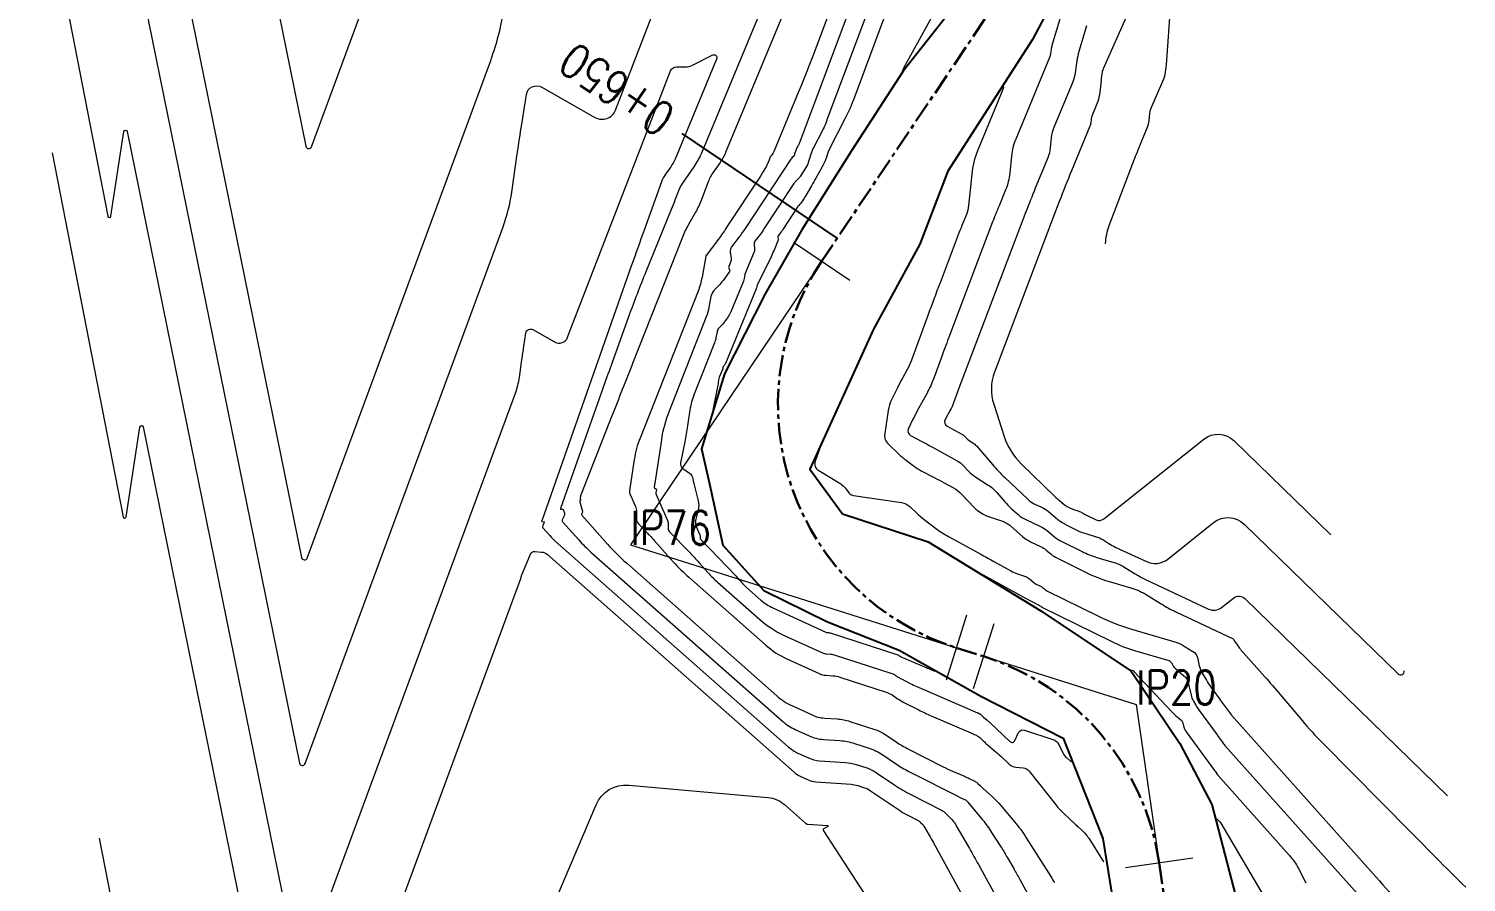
# Model space of a CAD drawing. Extents: x 337736 to 342002, y 3067251 to 3069533.
# Drawn here: x 338735.4 to 338819.9, y 3068858.2 to 3068908.3 of the extents above; entities that cross this region are included whole.
import ezdxf
from ezdxf.enums import TextEntityAlignment as Align

# ---------------------------------------------------------------- set-up
doc = ezdxf.new("R2010")
doc.units = 0
doc.header["$MEASUREMENT"] = 0
doc.linetypes.add('Center', pattern=[2, 1.25, -0.25, 0.25, -0.25])
for name, color, linetype, lineweight in [('BEC', 3, 'Continuous', 13), ('BES', 3, 'Continuous', 13), ('Chainage', 7, 'Continuous', 25), ('Contour', 4, 'Continuous', 0), ('IP_Line', 150, 'Continuous', 9), ('RC', 9, 'Center', 30)]:
    doc.layers.add(name, color=color, linetype=linetype, lineweight=lineweight)
doc.layers.add('IPName', color=7, linetype='Continuous')
doc.layers.add('RoadEdge', color=51, linetype='Continuous')
doc.styles.get("Standard").update_dxf_attribs({"font": 'simplex.shx'})

msp = doc.modelspace()

# ---------------------------------------------------------------- linework, layer by layer
at = {"layer": 'BEC'}
for points in [[(338783.64, 3068893.501), (338780.324, 3068895.738)], [(338783.64, 3068893.501), (338780.324, 3068895.738)], [(338790.507, 3068873.834), (338789.304, 3068870.02)], [(338790.507, 3068873.834), (338789.304, 3068870.02)], [(338792.109, 3068873.329), (338790.906, 3068869.514)], [(338792.109, 3068873.329), (338790.906, 3068869.514)], [(338803.816, 3068859.572), (338799.858, 3068858.994)], [(338803.816, 3068859.572), (338799.858, 3068858.994)]]:
    msp.add_lwpolyline(points, dxfattribs=at)
at = {"layer": 'BES'}
for points in [[(338783.64, 3068893.501), (338780.324, 3068895.738)], [(338783.64, 3068893.501), (338780.324, 3068895.738)], [(338790.507, 3068873.834), (338789.304, 3068870.02)], [(338790.507, 3068873.834), (338789.304, 3068870.02)], [(338792.109, 3068873.329), (338790.906, 3068869.514)], [(338792.109, 3068873.329), (338790.906, 3068869.514)], [(338803.816, 3068859.572), (338799.858, 3068858.994)], [(338803.816, 3068859.572), (338799.858, 3068858.994)]]:
    msp.add_lwpolyline(points, dxfattribs=at)
at = {"layer": 'Chainage'}
msp.add_line((338782.899, 3068895.979), (338773.779, 3068902.129), dxfattribs=at)
at = {"layer": 'Contour'}
for points, elevation in [([(338737.356, 3068971.675), (338751.667, 3068901.386, 0.75516), (338751.993, 3068901.361), (338761.079, 3068925.981, 0.05294)], 1394), ([(338739.253, 3068936.964), (338751.416, 3068877.223, 0.75516), (338751.741, 3068877.198), (338762.53, 3068906.432, 0.05294), (338763.325, 3068909.572)], 1396), ([(338800.204, 3068900.177, -0.00702), (338800.601, 3068901.179), (338801.135, 3068902.475, 0.07), (338801.241, 3068902.888), (338801.289, 3068903.317, -0.07619), (338801.4, 3068903.728), (338801.998, 3068905.082, 0.0866), (338802.266, 3068906.163), (338802.52, 3068909.78, 0.00205), (338802.704, 3068912.568), (338803.303, 3068922.21, -0.718331), (338803.393, 3068922.235, -0.718331)], 1384), ([(338735.37, 3068921.121), (338740.014, 3068897.282, 0.84092), (338740.198, 3068897.286), (338740.96, 3068902.249, -0.83733), (338741.149, 3068902.254), (338751.165, 3068853.06, 0.75516)], 1398), ([(338740.201, 3068919.609), (338751.29, 3068865.142, 0.75516), (338751.616, 3068865.117), (338763.256, 3068896.657, 0.05294), (338763.77, 3068898.689), (338764.094, 3068900.95, -0.00341), (338764.354, 3068902.689), (338764.627, 3068904.426, -0.52413), (338765.528, 3068904.86), (338768.662, 3068903.083, 0.45795), (338769.872, 3068903.514), (338774.302, 3068914.975, -0.31024)], 1397), ([(338783.858, 3068919.112), (338776.341, 3068901.024, -0.0558), (338776.018, 3068900.44), (338775.629, 3068899.891, 0.06438), (338775.316, 3068899.302), (338774.923, 3068898.257, -0.04026), (338774.573, 3068897.513), (338774.163, 3068896.798, 0.03617), (338773.806, 3068896.056), (338770.876, 3068888.634, -0.0001), (338769.655, 3068885.542), (338767.841, 3068880.952, 0.05661), (338767.813, 3068880.851), (338767.792, 3068880.71, 0.1417), (338767.796, 3068880.681), (338767.808, 3068880.653, -0.22129), (338767.807, 3068880.625), (338767.775, 3068880.559, 0.18175), (338767.769, 3068880.503), (338767.921, 3068879.936, -0.18614), (338767.912, 3068879.858), (338767.873, 3068879.782, 0.31018), (338767.882, 3068879.712), (338769.406, 3068878.002, 0.03004), (338770.508, 3068876.906), (338779.356, 3068869.101, 0.07356), (338780.271, 3068868.506), (338781.432, 3068867.975, 0.09044), (338782.155, 3068867.792), (338782.911, 3068867.74, -0.06115), (338783.651, 3068867.597), (338785.111, 3068867.125, -0.07101), (338785.767, 3068866.805), (338786.378, 3068866.39, 0.03133), (338787.012, 3068866.016), (338789.137, 3068864.934, 0.01598), (338789.688, 3068864.675), (338790.382, 3068864.376, -0.01322), (338790.669, 3068864.243), (338790.996, 3068864.081, -0.07639), (338791.173, 3068863.957), (338791.331, 3068863.805, 0.01002), (338791.492, 3068863.657), (338792.022, 3068863.188, -0.03643), (338792.401, 3068862.799), (338793.336, 3068861.69, -0.03371), (338794.014, 3068860.766), (338795.461, 3068858.485, -0.01024), (338795.677, 3068858.128)], 1396), ([(338781.776, 3068917.486), (338774.917, 3068900.98, -0.0558), (338774.472, 3068900.176), (338773.84, 3068899.284, 0.06438), (338773.568, 3068898.771), (338773.362, 3068898.224, -0.00695), (338773.149, 3068897.68), (338771.654, 3068894.016, 0.01037), (338770.638, 3068891.373), (338769.667, 3068888.679, 0.00183), (338768.71, 3068885.992), (338766.637, 3068880.107, 0.50756), (338766.668, 3068880.062), (338766.76, 3068880.06, -0.33116), (338766.818, 3068880.014), (338766.868, 3068879.828, -0.18614), (338766.852, 3068879.68), (338766.748, 3068879.477, 0.31018), (338766.769, 3068879.31), (338767.706, 3068878.259, 0.03004), (338768.418, 3068877.55), (338779.692, 3068867.605, 0.07356), (338780.433, 3068867.124), (338781.246, 3068866.752, 0.09044), (338782.098, 3068866.535), (338783.055, 3068866.47, -0.06115), (338783.928, 3068866.301), (338784.781, 3068866.026, -0.07101), (338785.578, 3068865.636), (338786.338, 3068865.12, 0.03133), (338787.122, 3068864.658), (338790.028, 3068863.178, 0.01598), (338790.139, 3068863.126), (338790.257, 3068863.075, -0.01322), (338790.358, 3068863.028), (338790.485, 3068862.965, -0.14661), (338790.521, 3068862.932), (338790.547, 3068862.888, 0.04295), (338790.576, 3068862.846), (338791.444, 3068861.816, -0.03371), (338791.984, 3068861.08), (338792.529, 3068860.222, -0.01024), (338792.913, 3068859.588), (338793.284, 3068858.947, -0.00577), (338793.648, 3068858.301), (338798.641, 3068849.192, -0.04956)], 1397), ([(338785.373, 3068917.116), (338781.58, 3068906.985, -0.00892), (338780.637, 3068904.595), (338779.19, 3068901.113, -0.0558), (338779.109, 3068900.967), (338779.012, 3068900.83, 0.06438), (338778.933, 3068900.683), (338778.84, 3068900.434, -0.04026), (338778.741, 3068900.224), (338778.56, 3068899.908, -0.01578), (338778.392, 3068899.635), (338776.381, 3068896.59, -0.01521), (338775.916, 3068895.931), (338775.19, 3068894.965, 0.19632), (338775.189, 3068894.961), (338775.189, 3068894.955, -0.22916), (338775.188, 3068894.951), (338775.182, 3068894.945, 0.14904), (338775.179, 3068894.939), (338774.954, 3068893.691, -0.04953), (338774.723, 3068892.879), (338771.311, 3068884.247, 0.05661), (338770.972, 3068882.99), (338770.693, 3068881.147, 0.1417), (338770.719, 3068880.952), (338770.801, 3068880.765, 0.00089), (338770.884, 3068880.578), (338771.039, 3068880.227, -0.10886), (338771.102, 3068879.917), (338771.095, 3068879.524, 0.19877), (338771.22, 3068879.206), (338771.744, 3068878.663, -0.00993), (338772.17, 3068878.204), (338773.258, 3068876.982, 0.03004), (338774.178, 3068876.067), (338778.683, 3068872.093, 0.07356), (338779.947, 3068871.272), (338781.834, 3068870.408, 0.09044), (338782.235, 3068870.306), (338782.656, 3068870.278, -0.06115), (338783.066, 3068870.198), (338785.786, 3068869.319, -0.07101), (338786.133, 3068869.15), (338786.456, 3068868.931, 0.03133), (338786.791, 3068868.733), (338787.698, 3068868.271, 0.01598), (338788.43, 3068867.928), (338790.896, 3068866.864, -0.01322), (338791.031, 3068866.802), (338791.165, 3068866.735, -0.07639), (338791.286, 3068866.65), (338791.51, 3068866.436, 0.01522), (338791.7, 3068866.264), (338792.16, 3068865.873, -0.01277), (338792.524, 3068865.548), (338793.021, 3068865.08, 0.16535), (338793.398, 3068864.908), (338793.834, 3068864.865, -0.2029), (338794.188, 3068864.671), (338795.768, 3068862.679, 0.03809), (338796.224, 3068862.186), (338796.866, 3068861.59, 0.00581), (338797.066, 3068861.408), (338797.291, 3068861.209, -0.03643), (338797.437, 3068861.059), (338797.572, 3068860.899, -0.03371), (338797.696, 3068860.731), (338798.511, 3068859.447, 0.046929), (338798.588, 3068859.347, 0.046929)], 1394), ([(338785.564, 3068914.641), (338780.679, 3068901.59, -0.02963), (338780.598, 3068901.407), (338780.486, 3068901.189, 0.04421), (338780.444, 3068901.088), (338780.401, 3068900.949, 0.04605), (338780.393, 3068900.909), (338780.388, 3068900.868, -0.17405), (338780.371, 3068900.833), (338780.251, 3068900.718, 0.05542), (338780.172, 3068900.623), (338777.49, 3068896.563, -0.01521), (338777.141, 3068896.068), (338776.695, 3068895.475, 0.19632), (338776.617, 3068895.176), (338776.668, 3068894.791, -0.13341), (338776.639, 3068894.577), (338776.528, 3068894.315, 0.21835), (338776.531, 3068894.22), (338776.578, 3068894.126, -0.27397), (338776.571, 3068894.036), (338776.251, 3068893.578, -0.04024), (338775.993, 3068893.264), (338775.674, 3068892.936, 0.14904), (338775.481, 3068892.56), (338775.365, 3068891.916, -0.04953), (338775.206, 3068891.358), (338773.016, 3068885.818, 0.05661), (338772.564, 3068884.141), (338772.179, 3068881.598, -0.01207), (338772.162, 3068881.498), (338772.141, 3068881.393, 0.30029), (338772.17, 3068881.32), (338772.247, 3068881.267, -0.31175), (338772.274, 3068881.195), (338772.24, 3068881.054, 0.16569), (338772.25, 3068880.933), (338772.928, 3068879.402, -0.10886), (338772.973, 3068879.178), (338772.969, 3068878.945, 0.19877), (338773.048, 3068878.744), (338774.232, 3068877.516, -0.00993), (338774.776, 3068876.93), (338775.308, 3068876.333, 0.03004), (338775.874, 3068875.77), (338778.347, 3068873.589, 0.07356), (338779.785, 3068872.655), (338782.035, 3068871.625, 0.09044), (338782.276, 3068871.564), (338782.528, 3068871.547, -0.06115), (338782.774, 3068871.499), (338786.124, 3068870.416, -0.07101), (338786.316, 3068870.322), (338786.495, 3068870.201, 0.03133), (338786.681, 3068870.091), (338787.184, 3068869.835, 0.01598), (338787.589, 3068869.645), (338791.153, 3068868.108, -0.01322), (338791.213, 3068868.081), (338791.272, 3068868.052, -0.07639), (338791.325, 3068868.014), (338791.424, 3068867.919, 0.01522), (338791.508, 3068867.843), (338791.711, 3068867.671, -0.01277), (338791.871, 3068867.528), (338793.054, 3068866.415, 0.50973), (338793.351, 3068866.471), (338793.571, 3068866.937, -0.37905), (338793.925, 3068867.09), (338795.59, 3068866.54, -0.20305), (338795.927, 3068866.245), (338796.167, 3068865.749, 0.10165), (338796.378, 3068865.472), (338796.647, 3068865.239, 0.028058), (338796.664, 3068865.226, 0.028058)], 1393), ([(338785.757, 3068912.166), (338782.3, 3068902.931, -0.02963), (338781.976, 3068902.201), (338781.527, 3068901.331, 0.04421), (338781.36, 3068900.925), (338781.165, 3068900.293, 0.04605), (338781.165, 3068900.292), (338781.165, 3068900.292, -0.11442), (338781.165, 3068900.291), (338780.729, 3068899.613, -0.05846), (338780.611, 3068899.471), (338780.478, 3068899.342, 0.05542), (338780.36, 3068899.2), (338778.599, 3068896.535, -0.01521), (338778.366, 3068896.205), (338778.069, 3068895.809, 0.19632), (338778.017, 3068895.61), (338778.046, 3068895.39, -0.13341), (338778.017, 3068895.177), (338777.469, 3068893.879, 0.21835), (338777.469, 3068893.866), (338777.476, 3068893.853, -0.16611), (338777.477, 3068893.839), (338777.431, 3068893.61, -0.04842), (338777.385, 3068893.456), (338776.644, 3068891.663, -0.05447), (338776.484, 3068891.37), (338776.264, 3068891.056, -0.04024), (338776.112, 3068890.871), (338775.944, 3068890.698, 0.14904), (338775.839, 3068890.493), (338775.776, 3068890.142, -0.04953), (338775.689, 3068889.838), (338774.495, 3068886.816, 0.05661), (338774.248, 3068885.901), (338774.106, 3068884.958, -0.01207), (338773.94, 3068884.019), (338773.693, 3068882.789, 0.30029), (338773.825, 3068882.462), (338774.218, 3068882.192, -0.18338), (338774.386, 3068881.95), (338774.462, 3068881.643, -0.00045), (338774.537, 3068881.337), (338774.73, 3068880.553, -0.12096), (338774.73, 3068880.019), (338774.579, 3068879.403, 0.16569), (338774.611, 3068879.04), (338774.826, 3068878.556, -0.10886), (338774.844, 3068878.463), (338774.843, 3068878.366, 0.19877), (338774.876, 3068878.282), (338776.954, 3068876.128, -0.00993), (338777.158, 3068875.908), (338777.357, 3068875.685, 0.03004), (338777.569, 3068875.474), (338778.419, 3068874.724, 0.07356), (338779.128, 3068874.264), (338782.236, 3068872.842, 0.09044), (338782.316, 3068872.821), (338782.4, 3068872.816, -0.06115), (338782.482, 3068872.8), (338786.462, 3068871.513, -0.07101), (338786.499, 3068871.495), (338786.534, 3068871.471, 0.03133), (338786.571, 3068871.45), (338786.67, 3068871.399, 0.01598), (338786.749, 3068871.362), (338788.549, 3068870.586, 0.042209), (338788.62, 3068870.562, 0.042209)], 1392), ([(338797.074, 3068912.445), (338795.529, 3068907.309, 0.04232), (338795.48, 3068907.075), (338795.45, 3068906.837, -0.06769), (338795.39, 3068906.607), (338793.397, 3068901.804, 0.07376), (338793.151, 3068900.827), (338793.051, 3068899.813, -0.0732), (338792.807, 3068898.835), (338792.417, 3068897.891, 0.00702), (338792.042, 3068896.943), (338789.507, 3068890.268, 0.00286), (338789.066, 3068889.088), (338788.583, 3068887.77, -0.03742), (338788.183, 3068886.89), (338787.629, 3068885.879, 0.01121), (338787.352, 3068885.345), (338787.087, 3068884.805, 0.4056), (338787.22, 3068884.394), (338787.886, 3068884.042, -0.00417), (338788.504, 3068883.709), (338789.948, 3068882.916, -0.07779), (338790.317, 3068882.631), (338790.641, 3068882.288, 0.06034), (338791.002, 3068881.989), (338791.786, 3068881.484, -0.07312), (338792.284, 3068881.05), (338792.758, 3068880.494, 0.03464), (338793.138, 3068880.107), (338793.545, 3068879.746, 0.07202), (338793.994, 3068879.451), (338794.855, 3068879.048, -0.06481), (338795.286, 3068878.774), (338795.68, 3068878.443, 0.05949), (338796.108, 3068878.164), (338797.306, 3068877.572, 0.04288), (338798.172, 3068877.233), (338799.177, 3068876.936, -0.06703), (338799.816, 3068876.649), (338800.417, 3068876.276, 0.02919), (338801.037, 3068875.939), (338804.741, 3068874.202, 0.28493), (338805.497, 3068874.29), (338806.197, 3068874.847, -0.37722), (338806.868, 3068874.813), (338818.78, 3068863.234)], 1388), ([(338785.948, 3068909.691), (338783.92, 3068904.271, -0.02963), (338783.354, 3068902.995), (338782.45, 3068901.245, 0.04421), (338782.353, 3068901.007), (338782.27, 3068900.74, -0.03532), (338782.192, 3068900.538), (338782.099, 3068900.341, -0.01654), (338781.999, 3068900.148), (338781.651, 3068899.52, -0.00591), (338781.391, 3068899.067), (338781.052, 3068898.489, -0.01015), (338780.933, 3068898.296), (338780.774, 3068898.049, -0.05846), (338780.715, 3068897.977), (338780.649, 3068897.913, 0.05542), (338780.589, 3068897.842), (338779.708, 3068896.507, -0.01521), (338779.591, 3068896.342), (338779.442, 3068896.144, 0.19632), (338779.416, 3068896.044), (338779.431, 3068895.933, -0.13341), (338779.416, 3068895.827), (338779.189, 3068895.288, -0.01265), (338779.013, 3068894.9), (338778.204, 3068893.226, 0.06311), (338778.18, 3068893.154), (338778.165, 3068893.079, -0.04842), (338778.143, 3068893.007), (338776.331, 3068888.621, -0.05447), (338776.305, 3068888.572), (338776.268, 3068888.52, -0.04024), (338776.243, 3068888.489), (338776.215, 3068888.461, 0.14904), (338776.197, 3068888.426), (338776.187, 3068888.368, -0.04953), (338776.172, 3068888.317), (338775.973, 3068887.814, 0.05661), (338775.932, 3068887.661), (338775.908, 3068887.504, -0.01207), (338775.881, 3068887.347), (338775.587, 3068885.887, 0.08267), (338775.586, 3068885.848, 0.08267)], 1391), ([(338788.754, 3068909.518), (338786.8, 3068905.97, 0.0363), (338786.758, 3068905.879), (338786.723, 3068905.784, -0.02963), (338786.682, 3068905.692), (338786.574, 3068905.482, 0.052674), (338786.565, 3068905.459, 0.052674)], 1389), ([(338800.101, 3068909.465), (338798.539, 3068905.927, 0.07619), (338798.465, 3068905.65), (338798.432, 3068905.362, -0.00286), (338798.398, 3068905.074), (338798.316, 3068904.407, -0.06769), (338798.178, 3068903.885), (338797.877, 3068903.158, 0.07376), (338797.828, 3068902.964), (338797.808, 3068902.762, -0.0732), (338797.759, 3068902.567), (338796.681, 3068899.953, 0.00702), (338795.962, 3068898.137), (338792.152, 3068888.107, 0.17089), (338792.106, 3068886.234), (338792.726, 3068884.327, 0.12286), (338793.727, 3068882.726), (338795.704, 3068880.817, 0.01776), (338795.959, 3068880.587), (338796.268, 3068880.329, 0.05949), (338796.454, 3068880.207), (338796.664, 3068880.104, 0.04288), (338796.852, 3068880.03), (338797.07, 3068879.966, -0.06703), (338797.208, 3068879.904), (338797.339, 3068879.823, 0.02919), (338797.473, 3068879.75), (338798.124, 3068879.444, 0.28493), (338798.572, 3068879.496), (338804.456, 3068884.174, -0.37722), (338806.245, 3068884.084), (338811.934, 3068878.555)], 1386), ([(338797.57, 3068908.456), (338797.08, 3068906.827, 0.04232), (338796.964, 3068906.273), (338796.894, 3068905.709, -0.06769), (338796.75, 3068905.164), (338795.637, 3068902.481, 0.07376), (338795.49, 3068901.895), (338795.429, 3068901.288, -0.0732), (338795.283, 3068900.701), (338794.549, 3068898.922, 0.00702), (338794.002, 3068897.54), (338790.064, 3068887.171, 0.00286), (338789.903, 3068886.739), (338789.744, 3068886.307, -0.03742), (338789.554, 3068885.888), (338789.253, 3068885.34, 0.41382), (338789.366, 3068884.953), (338790.225, 3068884.481, -0.07779), (338790.36, 3068884.377), (338790.479, 3068884.251, 0.06034), (338790.611, 3068884.142), (338790.885, 3068883.965, -0.07312), (338791.09, 3068883.786), (338792.03, 3068882.685, 0.02696), (338792.758, 3068881.921), (338794.104, 3068880.651, 0.07974), (338794.493, 3068880.387), (338794.924, 3068880.185, -0.06481), (338795.323, 3068879.931), (338795.876, 3068879.469, 0.05949), (338796.397, 3068879.129), (338796.985, 3068878.838, 0.04288), (338797.512, 3068878.631), (338798.123, 3068878.451, -0.06703), (338798.512, 3068878.276), (338798.878, 3068878.049, 0.02919), (338799.255, 3068877.844), (338801.082, 3068876.988, 0.28493), (338802.338, 3068877.135), (338805.035, 3068879.278, -0.37722), (338806.824, 3068879.189), (338815.88, 3068870.387, 0.71333), (338816.246, 3068870.572)], 1387), ([(338751.49, 3068853.036), (338763.982, 3068886.882, 0.05294), (338764.216, 3068887.806), (338764.363, 3068888.834, -0.00341), (338764.481, 3068889.625), (338764.605, 3068890.415, -0.52413), (338765.015, 3068890.613), (338766.289, 3068889.89, 0.45795), (338767.053, 3068890.163), (338773.103, 3068905.812, -0.31024), (338773.449, 3068906.049), (338773.958, 3068906.048, 0.12067), (338774.438, 3068906.165), (338775.556, 3068906.746, -0.70026), (338775.811, 3068906.512), (338773.368, 3068900.634, -0.0558), (338773.116, 3068900.179), (338772.813, 3068899.752, 0.06782), (338772.573, 3068899.292), (338771.55, 3068896.454, 0.00183), (338770.817, 3068894.396), (338765.528, 3068879.382, 0.50756), (338765.56, 3068879.335), (338765.656, 3068879.332, -0.55128), (338765.682, 3068879.288), (338765.587, 3068879.104, 0.31018), (338765.605, 3068878.965), (338766.005, 3068878.516, 0.03004), (338766.329, 3068878.193), (338780.028, 3068866.109, 0.07356), (338780.595, 3068865.741), (338781.217, 3068865.456, 0.09044), (338781.869, 3068865.291), (338783.389, 3068865.187, -0.06115), (338784.023, 3068865.064), (338784.643, 3068864.864, -0.07101), (338785.221, 3068864.581), (338786.299, 3068863.85, 0.03133), (338787.232, 3068863.299), (338789.03, 3068862.383, -0.07827), (338789.288, 3068862.197), (338789.626, 3068861.86, -0.06479), (338789.633, 3068861.851), (338789.638, 3068861.842, 0.04295), (338789.644, 3068861.833), (338789.739, 3068861.721, -0.03371), (338789.799, 3068861.639), (338789.854, 3068861.552, -0.01024), (338789.907, 3068861.465), (338790.681, 3068860.127, -0.00577), (338791.204, 3068859.2), (338798.375, 3068846.118, -0.04956)], 1398), ([(338792.652, 3068904.955, -0.19801), (338792.651, 3068904.729), (338791.157, 3068901.127, 0.07376), (338790.813, 3068899.758), (338790.629, 3068897.904, -0.0732), (338790.497, 3068897.372), (338790.286, 3068896.861, 0.00702), (338790.082, 3068896.346), (338788.95, 3068893.366, 0.00286), (338788.23, 3068891.438), (338787.272, 3068888.826, -0.03742), (338787.02, 3068888.271), (338786.726, 3068887.734, 0.01121), (338786.444, 3068887.191), (338786.116, 3068886.522, 0.07586), (338785.908, 3068885.862), (338785.699, 3068884.509, 0.24694), (338785.914, 3068883.883), (338786.532, 3068883.3, 0.02832), (338786.95, 3068882.949), (338787.388, 3068882.621, 0.03922), (338787.849, 3068882.329), (338788.64, 3068881.911, -0.00417), (338789.189, 3068881.615), (338789.736, 3068881.315, -0.07779), (338790.224, 3068880.938), (338790.954, 3068880.166, 0.06034), (338791.209, 3068879.955), (338791.489, 3068879.774, 0.06506), (338791.789, 3068879.633), (338792.563, 3068879.383, -0.1037), (338793.118, 3068879.066), (338793.801, 3068878.46, 0.07202), (338794.269, 3068878.153), (338794.859, 3068877.877, -0.06481), (338795.187, 3068877.667), (338795.489, 3068877.415, 0.05949), (338795.816, 3068877.202), (338797.627, 3068876.306, 0.04288), (338798.833, 3068875.834), (338800.23, 3068875.421, -0.06703), (338801.12, 3068875.022), (338801.956, 3068874.503, 0.02919), (338802.82, 3068874.034), (338806.183, 3068872.456, -0.18589), (338806.226, 3068872.411), (338806.252, 3068872.35, 0.05673), (338806.284, 3068872.293), (338806.561, 3068871.907, 0.02625), (338806.773, 3068871.643), (338808.044, 3068870.219, -0.00704), (338808.952, 3068869.173), (338810.232, 3068867.654, 0.0199), (338811.436, 3068866.336), (338818.353, 3068859.345, 0.00488), (338819.856, 3068857.855)], 1389), ([(338736.752, 3068900.993), (338740.916, 3068879.623, 0.84092), (338741.1, 3068879.626), (338741.908, 3068884.893, -0.83733), (338742.097, 3068884.898), (338751.039, 3068840.979, 0.75516)], 1399), ([(338798.686, 3068895.658, -0.08483), (338798.899, 3068896.742), (338800.204, 3068900.177)], 1384), ([(338781.869, 3068883.599), (338781.617, 3068882.893, 0.3563), (338781.816, 3068882.331), (338783.109, 3068881.546, -0.0936), (338783.366, 3068881.315), (338783.58, 3068881.035, 0.1955), (338783.861, 3068880.869), (338786.676, 3068880.454, -0.15353), (338787.168, 3068880.216), (338787.585, 3068879.823, 0.02832), (338788.023, 3068879.455), (338788.764, 3068878.9, 0.03568), (338789.442, 3068878.464), (338791.309, 3068877.444, -0.00303), (338792.106, 3068877.002), (338793.113, 3068876.437, 0.05004), (338793.5, 3068876.267), (338793.969, 3068876.116, -0.1037), (338794.216, 3068875.975), (338794.461, 3068875.757, 0.07202), (338794.64, 3068875.64), (338794.865, 3068875.535, -0.06481), (338794.991, 3068875.454), (338795.106, 3068875.358, 0.05949), (338795.231, 3068875.277), (338798.27, 3068873.774, 0.04288), (338800.154, 3068873.036), (338802.806, 3068872.252, -0.06703), (338803.312, 3068872.025), (338803.82, 3068871.71, -0.19841), (338804.082, 3068871.346), (338804.193, 3068870.872, 0.07472), (338804.371, 3068870.43), (338804.614, 3068870.015, 0.02503), (338804.878, 3068869.612), (338805.386, 3068868.916, -0.00168), (338805.618, 3068868.596), (338805.849, 3068868.275, 0.02625), (338806.095, 3068867.967), (338814.418, 3068858.642, -0.00704), (338815.876, 3068856.961)], 1391), ([(338751.364, 3068840.954), (338764.298, 3068875.998, 0.0381), (338764.318, 3068876.066), (338764.332, 3068876.136, -0.05012), (338764.353, 3068876.203), (338764.869, 3068877.42, -0.3251), (338765.139, 3068877.582), (338765.527, 3068877.548, -0.16004), (338765.867, 3068877.402), (338780.365, 3068864.613, 0.07356), (338780.758, 3068864.358), (338781.188, 3068864.161, 0.09044), (338781.64, 3068864.046), (338783.724, 3068863.904, -0.06115), (338784.119, 3068863.828), (338784.504, 3068863.703, -0.07101), (338784.865, 3068863.527), (338786.56, 3068862.376, 0.03133), (338787.019, 3068862.106), (338787.66, 3068861.779, -0.07827), (338787.788, 3068861.686), (338787.9, 3068861.574, -0.06581), (338787.997, 3068861.449), (338788.309, 3068860.91, -0.00577), (338788.539, 3068860.501), (338798.109, 3068843.044, -0.04956)], 1399), ([(338791.279, 3068876.318), (338794.189, 3068874.728, -0.00303), (338794.341, 3068874.644), (338794.534, 3068874.536, 0.05004), (338794.608, 3068874.503), (338794.697, 3068874.474, -0.1037), (338794.744, 3068874.447), (338794.791, 3068874.406, 0.07202), (338794.825, 3068874.383), (338794.868, 3068874.363, -0.06481), (338794.892, 3068874.348), (338794.914, 3068874.33, 0.05949), (338794.938, 3068874.314), (338799.002, 3068872.305, 0.04288), (338800.374, 3068871.768), (338802.4, 3068871.168, -0.19567), (338802.553, 3068871.046), (338802.657, 3068870.861, 0.09178), (338802.79, 3068870.701), (338803.293, 3068870.282, -0.1625), (338803.546, 3068869.874), (338803.738, 3068869.061, 0.07472), (338803.844, 3068868.795), (338803.991, 3068868.544, 0.02503), (338804.15, 3068868.302), (338805.234, 3068866.817, -0.00168), (338805.387, 3068866.606), (338805.539, 3068866.393, 0.02625), (338805.703, 3068866.19), (338814.643, 3068856.172, -0.06431)], 1392), ([(338799.983, 3068870.713), (338800.109, 3068870.651, 0.04288), (338800.194, 3068870.618), (338800.312, 3068870.583, -0.19567), (338800.332, 3068870.567), (338800.346, 3068870.542, 0.06063), (338800.362, 3068870.52), (338802.571, 3068868.161, 0.03097), (338802.812, 3068867.933), (338803.115, 3068867.681, -0.1625), (338803.22, 3068867.511), (338803.282, 3068867.251, 0.07472), (338803.318, 3068867.16), (338803.368, 3068867.074, 0.02503), (338803.423, 3068866.991), (338805.081, 3068864.718, -0.00168), (338805.156, 3068864.615), (338805.23, 3068864.512, 0.02625), (338805.31, 3068864.413), (338809.485, 3068859.735, -0.06431), (338810.018, 3068858.956), (338810.45, 3068858.108, 0.00429)], 1393), ([(338761.528, 3068845.758), (338768.723, 3068862.701, -0.3251), (338770.643, 3068863.854), (338778.825, 3068863.131, -0.16004), (338779.8, 3068862.713), (338781.037, 3068861.621, 0.07356), (338781.082, 3068861.593), (338781.13, 3068861.57, 0.09044), (338781.181, 3068861.557), (338782.336, 3068861.478, -0.77052), (338782.348, 3068861.418), (338782.131, 3068861.314, 0.45258), (338782.088, 3068861.161), (338795.448, 3068840.607, -0.01874)], 1401), ([(338805.15, 3068861.899, -0.153571), (338805.458, 3068861.621), (338808.798, 3068855.954, -0.00497)], 1394), ([(338739.517, 3068860.736), (338742.719, 3068844.304, 0.84092)], 1401)]:
    msp.add_lwpolyline(points, format="xyb", dxfattribs=dict(at, elevation=elevation))
at = {"layer": 'IP_Line'}
for points in [[(338781.982, 3068894.619), (338770.753, 3068877.969), (338789.905, 3068871.927)], [(338781.982, 3068894.619), (338770.753, 3068877.969), (338789.905, 3068871.927)], [(338791.507, 3068871.422), (338800.478, 3068868.591), (338801.837, 3068859.283)], [(338791.507, 3068871.422), (338800.478, 3068868.591), (338801.837, 3068859.283)]]:
    msp.add_lwpolyline(points, dxfattribs=at)
at = {"layer": 'RC', "linetype": 'Center'}
msp.add_lwpolyline([(338794.172, 3068973.026), (338793.785, 3068962.262), (338793.785, 3068962.262, 0.075466), (338795.675, 3068945.862), (338795.675, 3068945.862), (338797.466, 3068939.273), (338797.466, 3068939.273, -0.218043), (338792.708, 3068910.523), (338792.708, 3068910.523), (338781.982, 3068894.619), (338781.982, 3068894.619, 0.501235), (338789.905, 3068871.927), (338789.905, 3068871.927), (338791.507, 3068871.422), (338791.507, 3068871.422, -0.287622), (338801.837, 3068859.283), (338801.837, 3068859.283), (338805.321, 3068835.411)], format="xyb", dxfattribs=at)
at = {"layer": 'RoadEdge'}
for points in [[(338795.992, 3068982.318, 1382.746), (338795.934, 3068965.882, 1384.031), (338796.006, 3068965.113, 1384.063), (338795.677, 3068959.057, 1384.449), (338796.305, 3068954.287, 1384.809), (338797.929, 3068948.793, 1385.274), (338799.529, 3068943.592, 1385.632), (338800.486, 3068936.825, 1385.976), (338800.871, 3068928.25, 1386.649), (338800.766, 3068924.175, 1386.807), (338799.443, 3068918.577, 1387.37), (338797.065, 3068912.743, 1388.058), (338794.395, 3068907.661, 1388.731), (338789.407, 3068899.917, 1389.637), (338787.755, 3068895.637, 1390.187), (338785.029, 3068890.635, 1390.712), (338781.292, 3068882.409, 1391.068), (338783.222, 3068879.79, 1391.479), (338788.242, 3068878.155, 1391.844), (338794.869, 3068874.087, 1392.236), (338800.182, 3068870.542, 1393.066), (338803.044, 3068866.308, 1393.521), (338804.937, 3068862.726, 1393.949), (338806.452, 3068856.841, 1394.716)], [(338789.559, 3068909.33, 1388.405), (338786.79, 3068905.796, 1388.944), (338783.742, 3068901.123, 1389.6), (338780.82, 3068896.479, 1389.997), (338778.661, 3068892.71, 1390.321), (338776.269, 3068888.013, 1390.8), (338774.92, 3068883.613, 1391.165), (338775.387, 3068881.564, 1391.201), (338776.175, 3068877.954, 1391.289), (338778.585, 3068875.296, 1391.401), (338782.336, 3068873.45, 1391.5), (338786.544, 3068871.781, 1391.756), (338791.356, 3068869.09, 1392.211), (338796.192, 3068866.616, 1392.812), (338798.517, 3068860.723, 1393.554), (338799.252, 3068856.24, 1394.707)]]:
    msp.add_polyline3d(points, dxfattribs=at)

# ---------------------------------------------------------------- texts
at = {"layer": 'Chainage', "width": 0.8}
msp.add_text('0+650', height=2, rotation=146.00346, dxfattribs=at).set_placement((338772.95, 3068902.689), align=Align.MIDDLE_LEFT)
at = {"layer": 'IPName', "width": 0.8}
for s, p in [('IP76', (338770.753, 3068877.969)), ('IP76', (338770.753, 3068877.969)), ('IP20', (338800.478, 3068868.591)), ('IP20', (338800.478, 3068868.591))]:
    msp.add_text(s, height=2, dxfattribs=at).set_placement(p)

doc.saveas('drawing.dxf')
